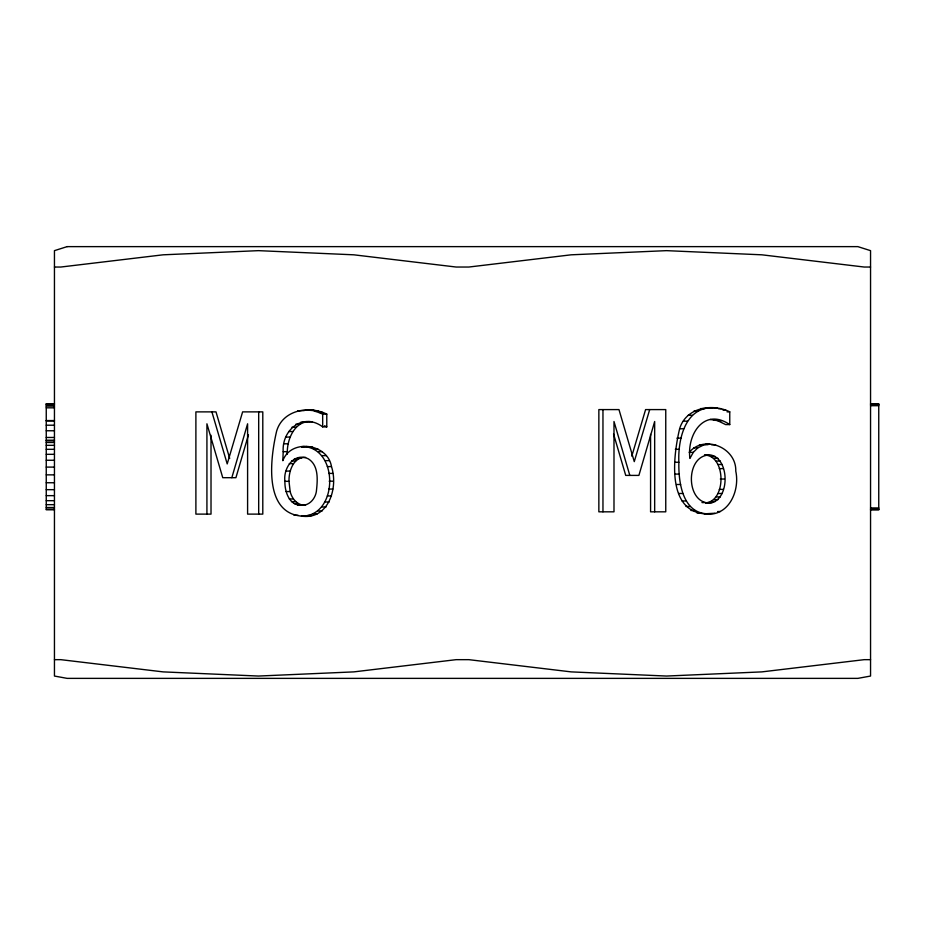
<?xml version="1.0" encoding="UTF-8"?>
<svg xmlns="http://www.w3.org/2000/svg" width="925" height="925" viewBox="0 0 925 925"><rect width="100%" height="100%" fill="white"/><g stroke="black" fill="none" stroke-linecap="round" stroke-linejoin="round"><path stroke-width="1.39" d="M283.2 451.666L282.83 460.708C290.982 438.323 327.866 443.584 331.474 466.582C338.492 487.625 328.572 520.22 301.446 516.104C262.954 512.647 270.505 456.996 276.656 431.05C282.853 409.937 309.1 405.243 326.779 414.134L326.779 426.876L322.675 426.876C303.354 412.296 281.674 429.616 283.2 451.666L287.293 451.666C287.478 437.733 295.722 419.464 312.338 421.823M287.189 454.244L287.293 451.666M709.822 444.243L703.347 445.145L697.785 447.873L693.299 452.36L689.194 452.36C704.283 434.299 736.589 447.561 735.768 471.137C740.162 491.14 728.264 517.734 704.422 513.814C665.931 510.357 673.481 454.707 679.621 428.761C685.83 407.647 712.077 402.965 729.756 411.856L729.756 424.587L725.651 424.587L717.707 420.69L710.134 419.464M708.515 513.814C682.523 514.011 678.383 482.122 678.869 462.257C677.805 440.381 684.754 407.451 712.377 407.74M301.446 516.104C338.504 516.798 339.278 447.399 302.752 446.532M705.659 502.865C726.391 501.165 726.183 455.32 704.48 455.065C731.455 449.955 732.022 506.426 705.787 502.992M284.9 481.312C283.142 468.339 293.803 452.001 308.21 458.788C319.16 465.437 317.518 480.769 316.338 491.672C315.124 498.922 309.285 505.732 301.446 505.281C289.143 505.64 284.623 491.429 284.9 481.312L289.005 481.312C288.716 471.183 293.271 456.95 305.608 457.355M231.828 477.693L247.599 423.8L247.599 514.115L262.793 514.115L262.793 411.879L242.616 411.879L227.203 463.922L211.894 411.879M248.467 434.854L235.921 477.693L222.752 477.693L206.923 423.8L206.923 514.115M631.798 456.152L645.592 409.59L665.757 409.59L665.757 511.826L650.576 511.826L650.576 434.415M649.685 409.59L634.272 461.633L618.975 409.59L598.857 409.59L598.857 511.826L613.992 511.826L613.992 421.511L629.821 475.404M693.299 452.36L689.9 458.418C686.789 434.23 704.26 407.231 729.756 424.587M301.666 447.261L306.857 446.532M304.302 410.584L297.653 410.873M708.585 455.065C685.679 456.349 685.656 501.627 708.515 502.992M704.422 513.814L714.805 513.248M54.448 267.036L60.796 267.036L163.124 254.814L258.468 250.652L353.824 254.814L456.152 267.036L468.848 267.036L571.176 254.814L666.532 250.652L761.876 254.814L864.204 267.036L870.552 267.036M54.448 403.716L46.25 403.716L46.25 509.791L54.448 509.791M46.25 403.982L54.448 403.982M870.552 403.855L878.75 403.855L878.75 509.929L870.552 509.929M870.552 404.121L878.75 404.121M46.25 404.734L54.448 404.734M870.552 404.688L878.75 404.688M870.552 405.705L878.75 405.705M46.25 406.11L54.448 406.11M46.25 407.821L54.448 407.821M717.095 408.017L708.272 407.74M700.63 408.584L704.723 408.584M718.54 408.769L721.269 408.769M723.015 410.145L725.743 410.145M305.308 410.029L314.118 410.307M310.014 410.307L318.292 411.058M693.935 411.093L698.028 411.093M727.015 411.856L729.756 411.856M314.199 411.058L318.674 412.423L322.779 412.423M318.674 412.423L322.675 414.134L326.779 414.134M688.188 415.29L692.282 415.29M713.372 419.696L717.476 419.696M46.25 420.563L54.448 420.563M717.707 420.69L721.801 420.69M46.25 420.898L54.448 420.898M683.402 421.164L687.495 421.164M306.071 421.673L310.176 421.673M300.648 422.286L304.753 422.286M295.954 424.136L300.047 424.136M46.25 425.211L54.448 425.211M291.965 427.223L296.058 427.223M679.621 428.761L683.725 428.761M46.25 430.761L54.448 430.761M288.704 431.536L292.797 431.536M286.126 437.074L290.23 437.074M46.25 437.467L54.448 437.467M676.927 438.149L681.02 438.149M46.25 440.208L54.448 440.208M46.25 440.786L54.448 440.786M46.25 442.485L54.448 442.485M284.299 443.792L288.392 443.792M711.51 444.809L715.615 444.809M699.242 445.145L703.347 445.145M46.25 445.33L54.448 445.33M308.545 447.099L312.638 447.099M693.692 447.873L697.785 447.873M313.691 448.81L317.784 448.81M46.25 449.319L54.448 449.319M675.308 449.307L679.413 449.307M318.188 451.654L322.293 451.654M46.25 454.325L54.448 454.325M322.062 455.632L326.155 455.632M711.186 456.499L715.279 456.499M297.642 457.771L301.735 457.771M713.973 458.361L718.066 458.361M294.335 459.031L298.428 459.031M46.25 460.257L54.448 460.257M325.161 460.65L329.254 460.65M291.56 461.02L295.653 461.02M716.285 461.089L720.378 461.089M674.764 462.257L678.869 462.257M289.294 463.645L293.387 463.645M718.043 464.5L722.147 464.5M327.369 466.582L331.474 466.582M46.25 467.102L54.448 467.102M719.303 468.617L723.408 468.617M286.056 471.079L290.161 471.079M328.699 473.415L332.803 473.415M675.204 474.086L679.308 474.086M46.25 474.86L54.448 474.86M720.321 479.034L724.414 479.034M329.15 481.185L333.243 481.185M46.25 482.746L54.448 482.746M676.522 484.503L680.615 484.503M328.699 489.059L332.792 489.059M719.303 489.383L723.408 489.383M46.25 489.672L54.448 489.672M286.056 491.557L290.161 491.557C291.884 498.772 297.549 505.651 305.551 505.281L301.446 505.281M678.765 493.476L682.858 493.476M718.043 493.499L722.147 493.499M46.25 495.65L54.448 495.65M327.346 495.985L331.451 495.985M716.285 496.898L720.378 496.898M289.294 498.98L293.387 498.98M714.054 499.569L718.147 499.569M46.25 500.679L54.448 500.679M682.003 500.945L686.107 500.945M711.325 501.477L715.43 501.477M291.56 501.616L295.653 501.616M325.103 501.963L329.208 501.963M701.959 502.576L704.7 502.576M708.122 502.61L712.215 502.61M294.335 503.605L298.428 503.605M46.25 504.668L54.448 504.668M297.619 504.865L301.723 504.865M685.98 506.449L690.073 506.449M321.969 506.993L326.062 506.993M46.25 507.513L54.448 507.513M870.552 507.941L878.75 507.941M870.552 509.097L878.75 509.097M46.25 509.212L54.448 509.212M870.552 509.351L878.75 509.351M690.906 510.496L694.999 510.496M317.992 510.982L322.097 510.982M717.592 511.537L720.321 511.537M696.976 512.982L701.081 512.982M313.251 513.826L317.344 513.826M294.011 515.271L298.104 515.271M307.736 515.537L311.829 515.537M54.448 659.664L60.796 659.664L163.124 671.885L258.468 676.048L353.824 671.885L456.152 659.664L468.848 659.664L571.176 671.885L666.532 676.048L761.876 671.885L864.204 659.664L870.552 659.664M705.729 444.243L708.041 444.474M301.828 515.688L305.551 516.104M324.513 425.766L326.779 426.876M613.541 433.941L625.728 475.404L638.897 475.404L654.669 421.511L654.669 511.826M229.689 458.442L215.999 411.879L195.892 411.879L195.892 514.115L211.016 514.115L211.016 435.27M289.005 481.312L290.161 491.557M602.961 409.59L602.961 511.826M322.675 414.134L322.675 426.876M258.688 411.879L258.688 514.115M67.143 246.628L54.448 250.652L54.448 676.048L67.143 678.372L857.857 678.372L870.552 676.048L870.552 250.652L857.857 246.628L67.143 246.628"/></g></svg>
